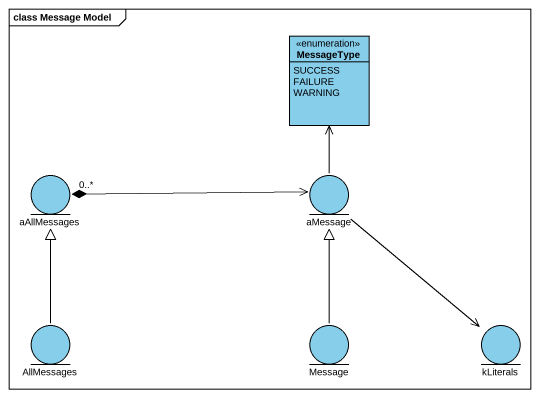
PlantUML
@startuml
mainframe class Message Model
allowmixing
hide circle
hide empty members
enum MessageType #87CEEB {
  SUCCESS
  FAILURE
  WARNING
}
entity aAllMessages #87CEEB
entity aMessage #87CEEB
entity AllMessages #87CEEB
entity Message #87CEEB
entity kLiterals #87CEEB
aMessage -up-> MessageType
aMessage <-left-* "0..*" aAllMessages
aMessage --> kLiterals
AllMessages -up-|> aAllMessages
Message -up-|> aMessage
@enduml
